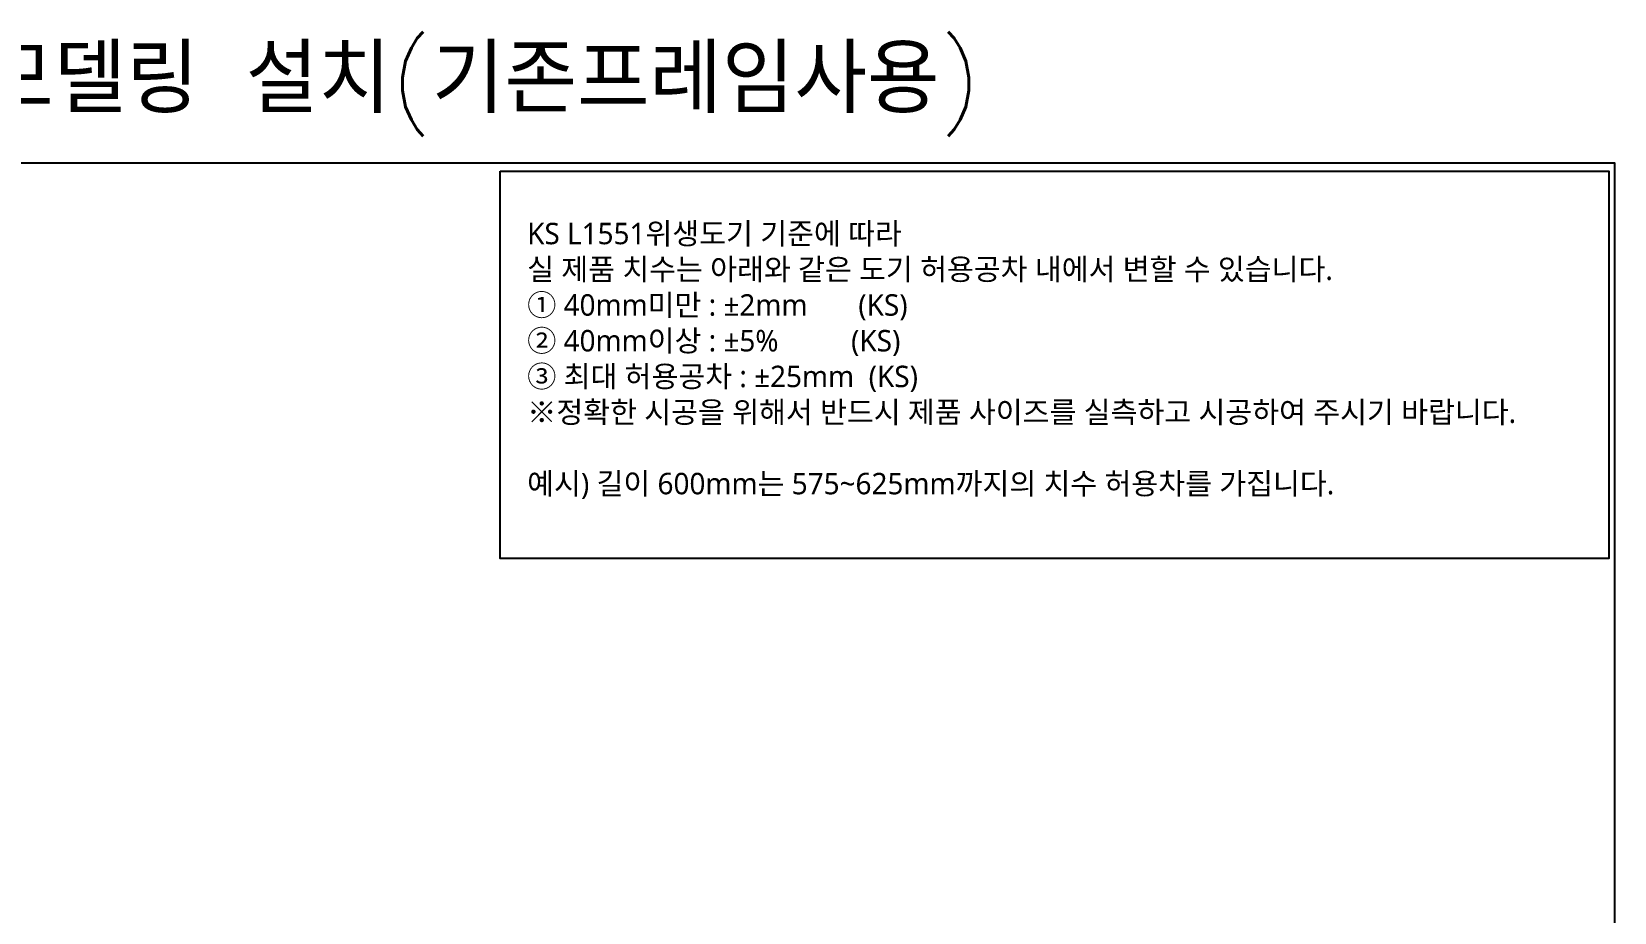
# Model space of a CAD drawing. Extents: x 7905 to 14077, y -986 to 9572.
# Drawn here: x 12230 to 14077, y 401 to 1429 of the extents above; entities that cross this region are included whole.
import ezdxf
from ezdxf.lldxf.tags import DXFTag

# ---------------------------------------------------------------- set-up
doc = ezdxf.new("R2010")
doc.units = 0
doc.header["$LTSCALE"] = 20
doc.header["$MEASUREMENT"] = 0
doc.layers.get('0').update_dxf_attribs({"linetype": 'CONTINUOUS'})
for name, color, linetype in [('2', 2, 'CONTINUOUS'), ('3', 3, 'CONTINUOUS'), ('SA-DOOR', 4, 'CONTINUOUS')]:
    doc.layers.add(name, color=color, linetype=linetype)
doc.styles.add('GHS', font='romans', dxfattribs={"bigfont": 'ghs'})
doc.styles.add('ROMANS', font='NanumGothic.ttf')
tags = doc.linetypes.add('DASHED', pattern=[0.75, 0.5, -0.25]).pattern_tags.tags
tags[6:7] = [DXFTag(74, 4), DXFTag(75, 0), DXFTag(340, '0'), DXFTag(46, 1.0), DXFTag(50, 0.0), DXFTag(44, 0.0), DXFTag(45, 0.0)]
tags[4:5] = [DXFTag(74, 4), DXFTag(75, 0), DXFTag(340, '0'), DXFTag(46, 1.0), DXFTag(50, 0.0), DXFTag(44, 0.0), DXFTag(45, 0.0)]

msp = doc.modelspace()

# ---------------------------------------------------------------- linework, layer by layer
at = {"layer": '3', "linetype": 'DASHED'}
msp.add_lwpolyline([(12776.85096, 1265.95857), (14070.72753, 1265.95857), (14070.72753, 814.11202), (12776.85096, 814.11202)], close=True, dxfattribs=at)
at = {"layer": 'SA-DOOR', "color": 7}
msp.add_lwpolyline([(11396.20281, 1275.95857), (14077.19778, 1275.95857), (14077.19778, -893.3024), (11396.20281, -893.3024)], close=True, dxfattribs=at)

# ---------------------------------------------------------------- texts
at = {"insert": (11397.06113, 1413.62224), "char_height": 80, "width": 2367.0566247, "attachment_point": 1, "style": 'GHS'}
msp.add_mtext('{\\fArial|b0|i0|c0|p34;DST-550PW_}리모델링 설치(기존프레임사용)', dxfattribs=at)
at = {"layer": '2', "color": 7, "insert": (12808.22753, 1044.74166), "char_height": 25, "attachment_point": 4, "style": 'ROMANS'}
msp.add_mtext('KS L1551위생도기 기준에 따라 \\P실 제품 치수는 아래와 같은 도기 허용공차 내에서 변할 수 있습니다. \\P① 40mm미만 : ±2mm       (KS) \\P② 40mm이상 : ±5%          (KS)\\P③ 최대 허용공차 : ±25mm  (KS)\\P※정확한 시공을 위해서 반드시 제품 사이즈를 실측하고 시공하여 주시기 바랍니다.\\P\\P예시) 길이 600mm는 575~625mm까지의 치수 허용차를 가집니다.', dxfattribs=at)

doc.saveas('drawing.dxf')
